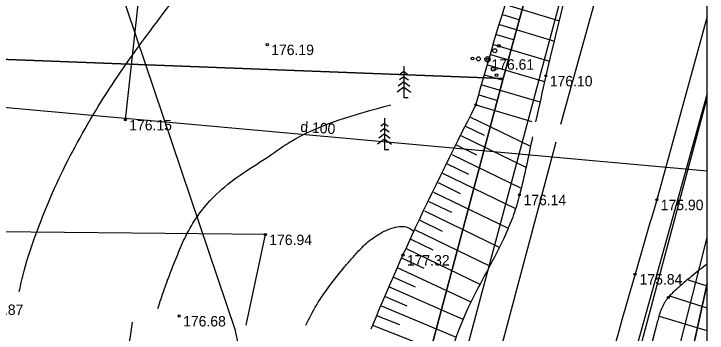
# Model space of a CAD drawing. Extents: x 634773 to 634970, y 304157 to 304297.
# Drawn here: x 634859.02 to 634892.2, y 304212.13 to 304227.39 of the extents above; entities that cross this region are included whole.
import ezdxf

# ---------------------------------------------------------------- set-up
doc = ezdxf.new("R2010")
doc.units = 0
for name, color, linetype in [('BUVE_INZE_VEKT_####_#', 7, 'Continuous'), ('CELI_CMAL_####_####_#', 7, 'Continuous'), ('RAMI_PLAN_####_TKST_#', 7, 'Continuous'), ('RELJ_AATZ_####_TKST_#', 7, 'Continuous'), ('RELJ_ELEM_####_####_#', 7, 'Continuous'), ('RELJ_HORZ_PAMT_####_#', 7, 'Continuous'), ('RELJ_HORZ_RESN_####_#', 7, 'Continuous'), ('RELJ_NOGA_####_####_#', 7, 'Continuous'), ('RELJ_NOGL_####_####_#', 7, 'Continuous'), ('ROBZ_UZMR_####_####_#', 7, 'Continuous'), ('SAKT_VADP_KABE_####_#', 7, 'Continuous'), ('TERT_ELEM_####_####_#', 7, 'Continuous'), ('TERT_KONT_####_####_#', 7, 'Continuous'), ('TERT_KRND_####_####_#', 7, 'Continuous'), ('UDTK_VADP_UDEN_####_#', 7, 'Continuous'), ('UDTK_VADP_UDEN_TKST_#', 7, 'Continuous')]:
    doc.layers.add(name, color=color, linetype=linetype)

msp = doc.modelspace()

# ---------------------------------------------------------------- linework, layer by layer
at = {"layer": 'BUVE_INZE_VEKT_####_#'}
for p, q in [((634892.196, 304223.373), (634892.196, 304254.199)), ((634883.816, 304192.122), (634892.196, 304223.373))]:
    msp.add_line(p, q, dxfattribs=at)
msp.add_lwpolyline([(634892.196, 304254.199), (634891.929, 304253.269), (634875.534, 304192.122)], dxfattribs=at)
at = {"layer": 'CELI_CMAL_####_####_#'}
for p, q in [((634887.806, 304231.584), (634885.186, 304222.111)), ((634884.95, 304221.257), (634881.625, 304208.813))]:
    msp.add_line(p, q, dxfattribs=at)
for points in [[(634892.196, 304227.262), (634889.789, 304218.508)], [(634892.196, 304223.589), (634888.771, 304211.276)]]:
    msp.add_lwpolyline(points, dxfattribs=at)
msp.add_spline([(634889.789, 304218.508), (634888.745, 304214.952), (634886.291, 304206.183)], degree=3, dxfattribs=at)
at = {"layer": 'RAMI_PLAN_####_TKST_#'}
msp.add_line((634892.196, 304192.122), (634892.196, 304278.086), dxfattribs=at)
at = {"layer": 'RELJ_ELEM_####_####_#'}
for centre in [(634871.15, 304225.923), (634881.687, 304225.223), (634884.48, 304224.428), (634881.125, 304223.045), (634864.356, 304222.323), (634883.22, 304218.743), (634889.789, 304218.508), (634871.058, 304216.84), (634877.642, 304215.862), (634888.745, 304214.952), (634890.336, 304213.83), (634866.935, 304212.948)]:
    msp.add_circle(centre, 0.05, dxfattribs=at)
at = {"layer": 'RELJ_HORZ_PAMT_####_#'}
for points in [[(634871.095, 304220.493), (634872.193, 304221.239), (634877.056, 304223.045)], [(634865.914, 304213.315), (634866.218, 304214.218), (634866.546, 304215.111), (634866.906, 304215.997), (634867.302, 304216.878), (634868.708, 304218.763), (634871.095, 304220.493)], [(634872.995, 304212.511), (634873.514, 304213.49), (634874.14, 304214.41), (634874.849, 304215.294), (634875.228, 304215.729), (634875.619, 304216.163), (634875.888, 304216.424), (634876.21, 304216.677), (634876.935, 304217.082), (634877.64, 304217.227), (634877.938, 304217.154), (634878.174, 304216.96)], [(634865.355, 304192.122), (634864.9, 304196.63), (634864.852, 304196.889), (634864.766, 304197.129), (634864.501, 304197.564), (634864.312, 304197.764), (634864.118, 304197.956), (634863.711, 304198.317), (634863.487, 304198.501), (634863.26, 304198.681), (634863.034, 304198.861), (634862.811, 304199.047), (634862.407, 304199.452), (634862.08, 304199.91), (634861.829, 304200.341), (634861.567, 304200.783), (634861.32, 304201.223), (634861.204, 304201.45), (634861.092, 304201.687), (634860.961, 304202.017), (634860.869, 304202.351), (634860.817, 304202.688), (634860.808, 304203.025), (634860.844, 304203.24), (634860.91, 304203.45), (634861.415, 304204.587), (634862.006, 304205.718), (634863.3, 304207.96), (634863.478, 304208.219), (634863.672, 304208.468), (634863.843, 304208.726), (634863.95, 304209.01), (634864.704, 304212.656)]]:
    msp.add_spline(points, degree=3, dxfattribs=at)
at = {"layer": 'RELJ_HORZ_RESN_####_#'}
msp.add_spline([(634859.276, 304214.112), (634859.511, 304215.106), (634860.13, 304217.004), (634860.871, 304218.836), (634862.675, 304222.324), (634864.836, 304225.622), (634866.023, 304227.217), (634867.266, 304228.783), (634868.113, 304229.644), (634869.046, 304230.403), (634869.968, 304231.165), (634870.395, 304231.579), (634870.782, 304232.034), (634871.12, 304232.488), (634871.44, 304232.954), (634871.968, 304233.944), (634873.469, 304237.65), (634874.382, 304239.883)], degree=3, dxfattribs=at)
at = {"layer": 'RELJ_NOGA_####_####_#'}
for p, q in [((634882.545, 304227.839), (634885.138, 304227.063)), ((634882.402, 304227.36), (634883.186, 304227.125)), ((634882.259, 304226.881), (634884.895, 304226.092)), ((634882.116, 304226.402), (634882.914, 304226.166)), ((634881.974, 304225.922), (634884.656, 304225.131)), ((634881.833, 304225.443), (634882.643, 304225.204)), ((634881.691, 304224.963), (634884.416, 304224.159)), ((634881.55, 304224.484), (634882.375, 304224.24)), ((634881.408, 304224.004), (634884.192, 304223.183)), ((634881.267, 304223.525), (634882.112, 304223.275)), ((634880.917, 304222.617), (634881.125, 304223.045)), ((634881.125, 304223.045), (634883.801, 304222.255)), ((634880.848, 304222.475), (634883.743, 304221.071)), ((634880.63, 304222.025), (634881.532, 304221.587)), ((634880.412, 304221.575), (634883.527, 304220.064)), ((634880.194, 304221.125), (634881.16, 304220.656)), ((634879.976, 304220.675), (634883.297, 304219.065)), ((634879.758, 304220.225), (634880.782, 304219.729)), ((634879.54, 304219.775), (634883.025, 304218.085)), ((634879.321, 304219.325), (634880.382, 304218.811)), ((634879.103, 304218.876), (634882.667, 304217.148)), ((634878.885, 304218.426), (634879.957, 304217.906)), ((634878.667, 304217.976), (634882.243, 304216.242)), ((634878.449, 304217.526), (634879.518, 304217.007)), ((634878.231, 304217.076), (634881.782, 304215.354)), ((634878.012, 304216.626), (634879.074, 304216.111)), ((634877.794, 304216.176), (634881.321, 304214.466)), ((634877.578, 304215.725), (634878.638, 304215.228)), ((634892.196, 304215.427), (634892.19, 304215.429)), ((634877.366, 304215.273), (634880.891, 304213.619)), ((634877.154, 304214.82), (634878.223, 304214.351)), ((634892.196, 304214.378), (634891.252, 304214.678)), ((634876.953, 304214.362), (634880.513, 304212.799)), ((634876.752, 304213.904), (634877.825, 304213.433)), ((634892.196, 304213.33), (634890.407, 304213.898)), ((634876.56, 304213.443), (634880.186, 304211.938)), ((634876.371, 304212.979), (634877.477, 304212.544)), ((634892.196, 304212.233), (634889.91, 304212.923)), ((634876.188, 304212.514), (634879.925, 304211.045))]:
    msp.add_line(p, q, dxfattribs=at)
for points in [[(634881.125, 304223.045), (634883.184, 304229.893), (634884.768, 304234.471)], [(634876.119, 304212.339), (634877.642, 304215.862), (634880.917, 304222.617)]]:
    msp.add_spline(points, degree=3, dxfattribs=at)
at = {"layer": 'RELJ_NOGL_####_####_#'}
for points in [[(634886.687, 304233.271), (634884.48, 304224.428), (634883.986, 304222.236)], [(634883.835, 304221.51), (634883.22, 304218.743), (634882.936, 304217.796), (634882.564, 304216.88), (634881.666, 304215.099), (634880.751, 304213.322), (634880.041, 304211.474), (634879.881, 304210.893)], [(634888.049, 304205.818), (634889.842, 304212.715), (634889.924, 304213.01), (634890.026, 304213.3), (634890.159, 304213.576), (634890.241, 304213.706), (634890.336, 304213.83), (634890.602, 304214.116), (634890.885, 304214.376), (634891.175, 304214.624), (634891.467, 304214.872), (634891.827, 304215.165), (634892.196, 304215.444)]]:
    msp.add_spline(points, degree=3, dxfattribs=at)
at = {"layer": 'ROBZ_UZMR_####_####_#'}
for p, q in [((634892.196, 304214.509), (634892.196, 304259.75)), ((634892.196, 304201.808), (634892.196, 304214.509))]:
    msp.add_line(p, q, dxfattribs=at)
for points in [[(634892.196, 304259.75), (634887.571, 304242.944), (634882.44, 304224.3), (634873.845, 304192.122)], [(634805.012, 304192.122), (634804.857, 304192.473), (634803.431, 304227.331), (634882.44, 304224.3), (634887.571, 304242.944), (634880.91, 304253.147), (634868.294, 304256.336), (634802.21, 304259.044), (634784.255, 304251.074)], [(634873.845, 304192.122), (634882.44, 304224.3), (634803.431, 304227.331), (634804.857, 304192.473), (634805.012, 304192.122)], [(634887.259, 304192.122), (634889.434, 304201.984), (634892.196, 304214.509)], [(634892.196, 304214.509), (634889.434, 304201.984), (634892.196, 304201.808)]]:
    msp.add_lwpolyline(points, dxfattribs=at)
at = {"layer": 'SAKT_VADP_KABE_####_#'}
for points in [[(634858.47, 304240.873), (634860.088, 304240.483), (634869.625, 304212.222)], [(634870.323, 304192.122), (634871.579, 304197.21), (634871.561, 304199.559), (634870.714, 304207.326), (634869.625, 304212.222)]]:
    msp.add_lwpolyline(points, dxfattribs=at)
at = {"layer": 'TERT_ELEM_####_####_#'}
for p, q in [((634877.688, 304224.89), (634877.688, 304223.39)), ((634877.688, 304224.39), (634877.472, 304224.232)), ((634877.688, 304224.64), (634877.512, 304224.512)), ((634877.688, 304224.64), (634877.862, 304224.512)), ((634877.688, 304224.39), (634877.904, 304224.232)), ((634877.688, 304224.14), (634877.41, 304223.936)), ((634877.688, 304224.14), (634877.966, 304223.936)), ((634877.688, 304223.89), (634877.356, 304223.646)), ((634877.688, 304223.89), (634878.022, 304223.646)), ((634877.688, 304223.39), (634877.888, 304223.39)), ((634876.758, 304222.408), (634876.758, 304220.908)), ((634876.758, 304222.158), (634876.582, 304222.03)), ((634876.758, 304222.158), (634876.932, 304222.03)), ((634876.758, 304221.908), (634876.542, 304221.75)), ((634876.758, 304221.908), (634876.974, 304221.75)), ((634876.758, 304221.408), (634876.426, 304221.164)), ((634876.758, 304221.658), (634876.48, 304221.454)), ((634876.758, 304221.658), (634877.036, 304221.454)), ((634876.758, 304221.408), (634877.092, 304221.164)), ((634876.758, 304220.908), (634876.958, 304220.908))]:
    msp.add_line(p, q, dxfattribs=at)
for centre, radius in [((634882.035, 304225.631), 0.096), ((634882.231, 304225.862), 0.064), ((634880.969, 304225.257), 0.064), ((634881.253, 304225.244), 0.096), ((634881.687, 304225.223), 0.128), ((634881.963, 304224.756), 0.096), ((634882.121, 304224.467), 0.064)]:
    msp.add_circle(centre, radius, dxfattribs=at)
at = {"layer": 'TERT_KONT_####_####_#'}
for p, q in [((634871.058, 304216.84), (634855.796, 304216.996)), ((634870.143, 304212.511), (634871.058, 304216.84))]:
    msp.add_line(p, q, dxfattribs=at)
at = {"layer": 'TERT_KRND_####_####_#'}
msp.add_lwpolyline([(634864.356, 304222.323), (634866.519, 304241.999)], dxfattribs=at)
at = {"layer": 'UDTK_VADP_UDEN_####_#'}
for points in [[(634892.196, 304219.867), (634829.247, 304225.561)], [(634889.381, 304205.541), (634892.196, 304216.708)]]:
    msp.add_lwpolyline(points, dxfattribs=at)

# ---------------------------------------------------------------- texts
at = {"layer": 'RELJ_AATZ_####_TKST_#'}
for s, p in [(' 176.19', (634871.15, 304225.423)), (' 176.61', (634881.687, 304224.723)), (' 176.10', (634884.48, 304223.928)), (' 176.15', (634864.356, 304221.823)), (' 176.14', (634883.22, 304218.243)), (' 175.90', (634889.789, 304218.008)), (' 176.94', (634871.058, 304216.34)), (' 177.32', (634877.642, 304215.362)), (' 175.84 ', (634888.78, 304214.452)), (' 175.87', (634857.245, 304212.998)), (' 176.68', (634866.935, 304212.448))]:
    msp.add_text(s, height=0.5, dxfattribs=at).set_placement(p)
at = {"layer": 'UDTK_VADP_UDEN_TKST_#'}
msp.add_text('d 100', height=0.5, rotation=356.135, dxfattribs=at).set_placement((634872.717, 304221.755))

doc.saveas('drawing.dxf')
